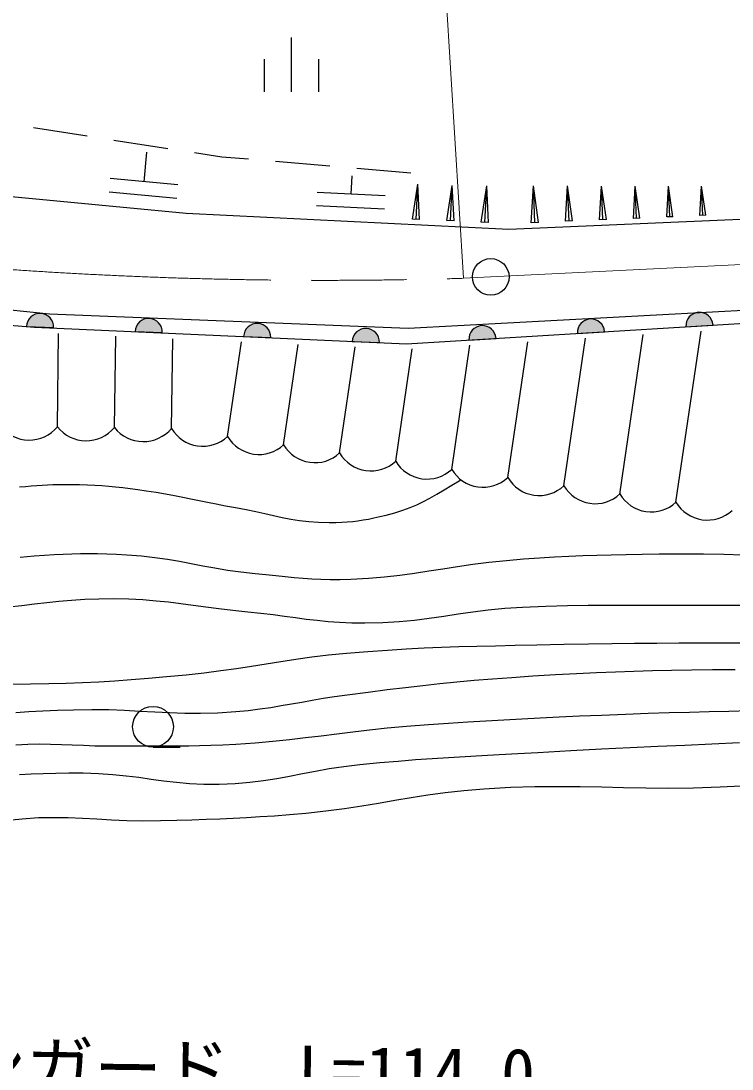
# Model space of a CAD drawing. Units: millimetres, scale not verified. Extents: x 40000 to 680000, y 20000 to 380000.
# Drawn here: x 158571 to 184736, y 241887 to 280474 of the extents above; entities that cross this region are included whole.
import ezdxf
from ezdxf.enums import TextEntityAlignment as Align

# ---------------------------------------------------------------- set-up
doc = ezdxf.new("R2010")
doc.units = ezdxf.units.MM
doc.header["$LTSCALE"] = 1000
doc.linetypes.add('CHAIN', pattern=[18.5, 12, -1.5, 3.5, -1.5])
for name, color, linetype, lineweight in [('M-BGD', 7, 'Continuous', 25), ('M-BGD-HTXT', 7, 'Continuous', 13), ('M-BMK', 2, 'CHAIN', 13), ('M-BMK-SRVR', 3, 'Continuous', 25), ('M-STR-HTXT', 7, 'Continuous', 13)]:
    doc.layers.add(name, color=color, linetype=linetype, lineweight=lineweight)
doc.styles.add('ＭＳ ゴシック', font='')
doc.styles.get('ＭＳ ゴシック').set_extended_font_data('MS Gothic')

msp = doc.modelspace()

# ---------------------------------------------------------------- hatches: boundary and pattern name
at = {"layer": 'M-BGD'}
for points in [[(184037, 269280, 0.41421), (183508, 269748, 0.41421), (183039, 269218)], [(159771, 269183, 0.41421), (159295, 269705, 0.41421), (158773, 269229)], [(163767, 268999, 0.41421), (163291, 269521, 0.41421), (162768, 269045)], [(167763, 268814, 0.41421), (167287, 269337, 0.41421), (166764, 268860)], [(180045, 269034, 0.41421), (179515, 269502, 0.41421), (179047, 268972)], [(171759, 268630, 0.41421), (171282, 269153, 0.41421), (170760, 268676)], [(176053, 268788, 1), (175054, 268726)]]:
    msp.add_hatch(color=256, dxfattribs=at).paths.add_polyline_path(points)

# ---------------------------------------------------------------- linework, layer by layer
for p, q in [((168529, 277862), (168529, 279862)), ((167529, 277862), (167529, 279062)), ((169529, 277862), (169529, 279062)), ((159030, 276550), (161006, 276244)), ((161994, 276091), (163971, 275784)), ((163103, 274553), (163205, 275639)), ((164959, 275631), (165967, 275474)), ((165967, 275474), (166943, 275392)), ((167940, 275308), (169933, 275140)), ((170721, 274102), (170754, 274770)), ((170929, 275056), (172922, 274888)), ((152106, 274586), (164652, 273403)), ((164347, 274436), (161858, 274671)), ((172983, 273175), (173177, 274463)), ((173113, 273169), (173177, 274463)), ((173242, 273162), (173177, 274463)), ((174247, 273125), (174441, 274413)), ((174376, 273119), (174441, 274413)), ((174506, 273112), (174441, 274413)), ((175511, 273062), (175713, 274409)), ((175646, 273056), (175713, 274409)), ((175781, 273049), (175713, 274409)), ((177349, 273047), (177426, 274404)), ((177484, 273053), (177426, 274404)), ((177619, 273058), (177426, 274404)), ((178612, 273101), (178687, 274401)), ((178742, 273106), (178687, 274401)), ((178871, 273112), (178687, 274401)), ((179865, 273154), (179936, 274397)), ((179988, 273159), (179936, 274397)), ((180112, 273164), (179936, 274397)), ((181106, 273207), (181173, 274393)), ((181224, 273212), (181173, 274393)), ((181342, 273217), (181173, 274393)), ((182335, 273259), (182400, 274389)), ((182448, 273264), (182400, 274389)), ((182561, 273268), (182400, 274389)), ((183554, 273311), (183616, 274386)), ((183661, 273315), (183616, 274386)), ((183768, 273320), (183616, 274386)), ((164301, 273938), (161812, 274173)), ((171969, 274040), (169472, 274164)), ((171944, 273540), (169447, 273665)), ((176521, 272812), (202372, 273910)), ((164652, 273403), (176521, 272812)), ((181342, 273217), (181106, 273207)), ((182561, 273268), (182335, 273259)), ((183768, 273320), (183554, 273311)), ((173242, 273162), (172983, 273175)), ((174506, 273112), (174247, 273125)), ((175781, 273049), (175511, 273062)), ((177619, 273058), (177349, 273047)), ((178871, 273112), (178612, 273101)), ((180112, 273164), (179865, 273154)), ((150437, 270650), (159617, 269693)), ((172824, 269158), (195043, 270369)), ((152173, 269739), (159072, 269204)), ((172758, 268584), (193309, 269851)), ((159617, 269693), (172824, 269158)), ((159072, 269204), (172758, 268584)), ((159912, 265532), (159958, 268964)), ((182674, 262756), (183597, 269057)), ((162011, 265503), (162056, 268869)), ((164110, 265475), (164154, 268774)), ((166172, 265173), (166683, 268660)), ((168235, 264871), (168776, 268565)), ((176486, 263662), (177218, 268663)), ((178548, 263360), (179344, 268794)), ((180611, 263058), (181471, 268925)), ((170298, 264569), (170869, 268471)), ((172360, 264267), (172966, 268401)), ((174423, 263965), (175092, 268532)), ((174431, 263385), (174759, 263583)), ((158520, 263319), (158742, 263340)), ((158742, 263340), (158951, 263358)), ((158951, 263358), (159152, 263374)), ((159152, 263374), (159348, 263388)), ((159348, 263388), (159544, 263398)), ((159544, 263398), (159745, 263406)), ((159745, 263406), (159955, 263410)), ((159955, 263410), (160178, 263412)), ((160178, 263412), (160419, 263410)), ((160419, 263410), (160730, 263404)), ((160730, 263404), (161018, 263395)), ((161018, 263395), (161289, 263383)), ((161289, 263383), (161549, 263367)), ((161549, 263367), (161802, 263347)), ((161802, 263347), (162055, 263322)), ((162055, 263322), (162314, 263294)), ((162314, 263294), (162583, 263261)), ((162583, 263261), (162869, 263223)), ((162869, 263223), (163178, 263180)), ((163178, 263180), (163550, 263125)), ((173870, 263050), (174138, 263208)), ((174138, 263208), (174431, 263385)), ((163550, 263125), (163893, 263067)), ((163893, 263067), (164215, 263008)), ((164215, 263008), (164523, 262947)), ((164523, 262947), (164824, 262885)), ((164824, 262885), (165125, 262822)), ((165125, 262822), (165432, 262758)), ((173140, 262665), (173380, 262780)), ((173380, 262780), (173621, 262908)), ((173621, 262908), (173870, 263050)), ((165432, 262758), (165754, 262692)), ((165754, 262692), (166096, 262626)), ((166096, 262626), (166466, 262559)), ((166466, 262559), (166852, 262487)), ((166852, 262487), (167210, 262412)), ((167210, 262412), (167546, 262337)), ((172333, 262371), (172625, 262462)), ((172625, 262462), (172891, 262559)), ((172891, 262559), (173140, 262665)), ((167546, 262337), (167868, 262263)), ((167868, 262263), (168183, 262194)), ((168183, 262194), (168498, 262133)), ((168498, 262133), (168822, 262081)), ((168822, 262081), (169161, 262041)), ((169161, 262041), (169523, 262016)), ((169523, 262016), (169915, 262008)), ((169915, 262008), (170152, 262011)), ((170152, 262011), (170372, 262019)), ((170372, 262019), (170579, 262031)), ((170579, 262031), (170777, 262049)), ((170777, 262049), (170970, 262072)), ((170970, 262072), (171162, 262102)), ((171162, 262102), (171358, 262137)), ((171358, 262137), (171561, 262179)), ((171561, 262179), (171776, 262228)), ((171776, 262228), (172007, 262284)), ((172007, 262284), (172333, 262371)), ((159790, 260833), (160124, 260849)), ((160124, 260849), (160445, 260860)), ((160445, 260860), (160759, 260865)), ((160759, 260865), (161072, 260866)), ((161072, 260866), (161393, 260862)), ((161393, 260862), (161728, 260852)), ((161728, 260852), (162083, 260838)), ((181424, 260843), (182056, 260854)), ((182056, 260854), (182905, 260861)), ((182905, 260861), (183691, 260856)), ((183691, 260856), (184431, 260839)), ((158539, 260738), (159052, 260785)), ((159052, 260785), (159435, 260811)), ((159435, 260811), (159790, 260833)), ((162083, 260838), (162467, 260819)), ((162467, 260819), (163001, 260780)), ((163001, 260780), (163495, 260725)), ((163495, 260725), (163957, 260658)), ((163957, 260658), (164399, 260582)), ((164399, 260582), (164831, 260501)), ((164831, 260501), (165262, 260417)), ((174634, 260391), (175194, 260471)), ((175194, 260471), (175790, 260546)), ((175790, 260546), (176435, 260612)), ((176435, 260612), (177065, 260666)), ((177065, 260666), (177649, 260709)), ((177649, 260709), (178199, 260744)), ((178199, 260744), (178726, 260771)), ((178726, 260771), (179242, 260792)), ((179242, 260792), (179759, 260808)), ((179759, 260808), (180287, 260821)), ((180287, 260821), (180838, 260832)), ((180838, 260832), (181424, 260843)), ((184431, 260839), (185140, 260816)), ((165262, 260417), (165704, 260335)), ((165704, 260335), (166166, 260257)), ((166166, 260257), (166658, 260187)), ((166658, 260187), (167192, 260129)), ((167192, 260129), (167586, 260091)), ((167586, 260091), (167952, 260054)), ((172515, 260072), (173051, 260145)), ((173051, 260145), (173575, 260225)), ((173575, 260225), (174098, 260307)), ((174098, 260307), (174634, 260391)), ((167952, 260054), (168296, 260019)), ((168296, 260019), (168626, 259986)), ((168626, 259986), (168949, 259958)), ((168949, 259958), (169272, 259935)), ((169272, 259935), (169602, 259919)), ((169602, 259919), (169947, 259911)), ((169947, 259911), (170314, 259912)), ((170314, 259912), (170709, 259922)), ((170709, 259922), (171356, 259958)), ((171356, 259958), (171954, 260009)), ((171954, 260009), (172515, 260072)), ((158121, 258902), (158603, 258959)), ((158603, 258959), (159065, 259015)), ((159065, 259015), (159517, 259068)), ((159517, 259068), (159970, 259115)), ((159970, 259115), (160432, 259154)), ((160432, 259154), (160916, 259184)), ((160916, 259184), (161430, 259202)), ((161430, 259202), (161986, 259205)), ((161986, 259205), (162543, 259194)), ((162543, 259194), (163057, 259168)), ((163057, 259168), (163541, 259130)), ((163541, 259130), (164004, 259083)), ((164004, 259083), (164456, 259029)), ((164456, 259029), (164907, 258969)), ((164907, 258969), (165369, 258907)), ((177023, 258895), (177887, 258929)), ((177887, 258929), (178687, 258951)), ((178687, 258951), (179440, 258965)), ((179440, 258965), (180162, 258971)), ((180162, 258971), (180868, 258971)), ((180868, 258971), (181574, 258969)), ((181574, 258969), (182296, 258965)), ((182296, 258965), (183049, 258961)), ((183049, 258961), (183850, 258960)), ((183850, 258960), (184714, 258964)), ((184714, 258964), (186145, 258974)), ((165369, 258907), (165851, 258843)), ((165851, 258843), (166364, 258781)), ((166364, 258781), (166918, 258723)), ((166918, 258723), (167402, 258671)), ((167402, 258671), (167851, 258617)), ((167851, 258617), (168272, 258562)), ((168272, 258562), (168676, 258507)), ((173597, 258485), (174127, 258563)), ((174127, 258563), (174657, 258644)), ((174657, 258644), (175200, 258723)), ((175200, 258723), (175767, 258795)), ((175767, 258795), (176370, 258854)), ((176370, 258854), (177023, 258895)), ((168676, 258507), (169071, 258455)), ((169071, 258455), (169466, 258408)), ((169466, 258408), (169870, 258368)), ((169870, 258368), (170293, 258337)), ((170293, 258337), (170743, 258316)), ((170743, 258316), (171229, 258309)), ((171229, 258309), (171883, 258322)), ((171883, 258322), (172487, 258359)), ((172487, 258359), (173054, 258415)), ((173054, 258415), (173597, 258485)), ((172746, 257356), (173402, 257390)), ((173402, 257390), (174045, 257416)), ((174045, 257416), (174688, 257438)), ((174688, 257438), (175346, 257456)), ((175346, 257456), (176032, 257472)), ((176032, 257472), (176762, 257489)), ((176762, 257489), (177549, 257507)), ((177549, 257507), (178541, 257529)), ((178541, 257529), (179460, 257546)), ((179460, 257546), (180325, 257558)), ((180325, 257558), (181153, 257566)), ((181153, 257566), (181964, 257571)), ((181964, 257571), (182774, 257574)), ((182774, 257574), (183602, 257576)), ((183602, 257576), (184467, 257576)), ((184467, 257576), (185386, 257576)), ((168690, 256979), (169268, 257058)), ((169268, 257058), (169883, 257131)), ((169883, 257131), (170548, 257196)), ((170548, 257196), (171333, 257261)), ((171333, 257261), (172061, 257314)), ((172061, 257314), (172746, 257356)), ((165930, 256554), (166507, 256637)), ((166507, 256637), (167059, 256723)), ((167059, 256723), (167598, 256810)), ((167598, 256810), (168138, 256896)), ((168138, 256896), (168690, 256979)), ((162022, 256179), (162627, 256223)), ((162627, 256223), (163258, 256274)), ((163258, 256274), (163928, 256334)), ((163928, 256334), (164650, 256403)), ((164650, 256403), (165315, 256475)), ((165315, 256475), (165930, 256554)), ((175253, 256200), (175923, 256255)), ((175923, 256255), (176635, 256307)), ((176635, 256307), (177405, 256358)), ((177405, 256358), (178241, 256408)), ((178241, 256408), (179016, 256451)), ((179016, 256451), (179745, 256486)), ((179745, 256486), (180444, 256514)), ((180444, 256514), (181128, 256537)), ((181128, 256537), (181812, 256556)), ((181812, 256556), (182511, 256570)), ((182511, 256570), (183241, 256582)), ((183241, 256582), (184017, 256592)), ((184017, 256592), (184855, 256600)), ((158201, 256058), (158927, 256065)), ((158927, 256065), (159599, 256077)), ((159599, 256077), (160232, 256093)), ((160232, 256093), (160838, 256115)), ((160838, 256115), (161430, 256144)), ((161430, 256144), (162022, 256179)), ((171341, 255766), (172051, 255855)), ((172051, 255855), (172718, 255936)), ((172718, 255936), (173358, 256010)), ((173358, 256010), (173984, 256078)), ((173984, 256078), (174611, 256141)), ((174611, 256141), (175253, 256200)), ((168902, 255400), (169286, 255469)), ((169286, 255469), (169687, 255538)), ((169687, 255538), (170114, 255605)), ((170114, 255605), (170576, 255668)), ((170576, 255668), (171341, 255766)), ((158865, 255046), (159376, 255073)), ((159376, 255073), (159919, 255096)), ((159919, 255096), (160505, 255117)), ((160505, 255117), (161176, 255127)), ((161176, 255127), (161798, 255119)), ((161798, 255119), (162383, 255097)), ((162383, 255097), (162943, 255068)), ((162943, 255068), (163491, 255037)), ((166472, 255048), (166936, 255092)), ((166936, 255092), (167365, 255145)), ((167365, 255145), (167767, 255203)), ((167767, 255203), (168151, 255266)), ((168151, 255266), (168527, 255332)), ((168527, 255332), (168902, 255400)), ((183896, 255049), (184624, 255067)), ((184624, 255067), (185368, 255086)), ((158376, 255016), (158865, 255046)), ((163491, 255037), (164039, 255009)), ((164039, 255009), (164599, 254990)), ((164599, 254990), (165183, 254987)), ((165183, 254987), (165803, 255004)), ((165803, 255004), (166472, 255048)), ((175010, 254668), (175682, 254711)), ((175682, 254711), (176341, 254749)), ((176341, 254749), (176999, 254785)), ((176999, 254785), (177672, 254819)), ((177672, 254819), (178375, 254851)), ((178375, 254851), (179123, 254885)), ((179123, 254885), (179930, 254919)), ((179930, 254919), (180821, 254954)), ((180821, 254954), (181647, 254984)), ((181647, 254984), (182423, 255008)), ((182423, 255008), (183168, 255030)), ((183168, 255030), (183896, 255049)), ((170194, 254234), (170781, 254307)), ((170781, 254307), (171396, 254377)), ((171396, 254377), (172049, 254444)), ((172049, 254444), (172756, 254505)), ((172756, 254505), (173561, 254566)), ((173561, 254566), (174307, 254620)), ((174307, 254620), (175010, 254668)), ((167186, 253898), (167841, 253955)), ((167841, 253955), (168456, 254019)), ((168456, 254019), (169044, 254088)), ((169044, 254088), (169619, 254160)), ((169619, 254160), (170194, 254234)), ((183997, 253860), (185013, 253905)), ((158377, 253823), (158829, 253847)), ((158829, 253847), (159254, 253856)), ((159254, 253856), (159661, 253852)), ((159661, 253852), (160061, 253841)), ((160061, 253841), (160460, 253825)), ((160460, 253825), (160869, 253807)), ((160869, 253807), (161295, 253791)), ((161295, 253791), (161748, 253782)), ((161748, 253782), (162237, 253781)), ((162237, 253781), (162714, 253784)), ((162714, 253784), (163156, 253785)), ((163156, 253785), (163571, 253784)), ((163430, 253739), (164430, 253739)), ((163571, 253784), (163970, 253784)), ((163970, 253784), (164359, 253785)), ((164359, 253785), (164748, 253788)), ((164748, 253788), (165146, 253795)), ((165146, 253795), (165562, 253807)), ((165562, 253807), (166003, 253825)), ((166003, 253825), (166479, 253850)), ((166479, 253850), (167186, 253898)), ((176852, 253505), (177589, 253547)), ((177589, 253547), (178805, 253614)), ((178805, 253614), (179933, 253673)), ((179933, 253673), (180993, 253725)), ((180993, 253725), (182009, 253772)), ((182009, 253772), (183003, 253817)), ((183003, 253817), (183997, 253860)), ((171036, 253098), (171771, 253168)), ((171771, 253168), (172452, 253228)), ((172452, 253228), (173093, 253279)), ((173093, 253279), (173708, 253323)), ((173708, 253323), (174309, 253362)), ((174309, 253362), (174911, 253398)), ((174911, 253398), (175527, 253433)), ((175527, 253433), (176169, 253468)), ((176169, 253468), (176852, 253505)), ((158522, 252727), (158951, 252755)), ((158951, 252755), (159391, 252774)), ((159391, 252774), (159849, 252785)), ((159849, 252785), (160336, 252789)), ((160336, 252789), (160862, 252788)), ((160862, 252788), (161425, 252772)), ((161425, 252772), (161946, 252737)), ((168453, 252675), (168925, 252767)), ((168925, 252767), (169409, 252860)), ((169409, 252860), (169914, 252950)), ((169914, 252950), (170453, 253030)), ((170453, 253030), (171036, 253098)), ((161946, 252737), (162436, 252686)), ((162436, 252686), (162904, 252627)), ((162904, 252627), (163362, 252563)), ((163362, 252563), (163820, 252501)), ((163820, 252501), (164289, 252446)), ((164289, 252446), (164778, 252403)), ((164778, 252403), (165299, 252377)), ((165299, 252377), (165863, 252374)), ((165863, 252374), (166448, 252398)), ((166448, 252398), (166989, 252444)), ((166989, 252444), (167496, 252509)), ((167496, 252509), (167980, 252587)), ((167980, 252587), (168453, 252675)), ((172924, 251886), (173538, 251984)), ((173538, 251984), (174179, 252072)), ((174179, 252072), (174863, 252148)), ((174863, 252148), (175604, 252208)), ((175604, 252208), (176579, 252261)), ((176579, 252261), (177483, 252287)), ((177483, 252287), (178334, 252294)), ((178334, 252294), (179150, 252287)), ((179150, 252287), (179948, 252271)), ((179948, 252271), (180746, 252253)), ((180746, 252253), (181562, 252239)), ((181562, 252239), (182414, 252234)), ((182414, 252234), (183319, 252245)), ((183319, 252245), (184295, 252277)), ((184295, 252277), (185336, 252330)), ((171114, 251577), (171726, 251680)), ((171726, 251680), (172325, 251784)), ((172325, 251784), (172924, 251886)), ((167373, 251179), (167896, 251215)), ((167896, 251215), (168452, 251259)), ((168452, 251259), (169051, 251311)), ((169051, 251311), (169790, 251389)), ((169790, 251389), (170473, 251479)), ((170473, 251479), (171114, 251577)), ((157980, 251036), (158618, 251105)), ((158618, 251105), (159212, 251142)), ((159212, 251142), (159772, 251153)), ((159772, 251153), (160309, 251144)), ((160309, 251144), (160836, 251122)), ((160836, 251122), (161363, 251093)), ((161363, 251093), (161902, 251063)), ((161902, 251063), (162464, 251040)), ((162464, 251040), (163061, 251028)), ((163061, 251028), (163705, 251036)), ((163705, 251036), (164306, 251052)), ((164306, 251052), (164864, 251068)), ((164864, 251068), (165388, 251085)), ((165388, 251085), (165890, 251103)), ((165890, 251103), (166381, 251124)), ((166381, 251124), (166871, 251149)), ((166871, 251149), (167373, 251179))]:
    msp.add_line(p, q, dxfattribs=at)
for points in [[(184037, 269280, 0.41421), (183508, 269748, 0.41421), (183039, 269218)], [(159771, 269183, 0.41421), (159295, 269705, 0.41421), (158773, 269229)], [(163767, 268999, 0.41421), (163291, 269521, 0.41421), (162768, 269045)], [(167763, 268814, 0.41421), (167287, 269337, 0.41421), (166764, 268860)], [(180045, 269034, 0.41421), (179515, 269502, 0.41421), (179047, 268972)], [(171759, 268630, 0.41421), (171282, 269153, 0.41421), (170760, 268676)], [(176053, 268788, 1), (175054, 268726)]]:
    msp.add_lwpolyline(points, format="xyb", close=True, dxfattribs=at)
msp.add_circle((163430, 254489), 750, dxfattribs=at)
for centre, radius, start, end in [((158874, 266397), 1352, 218.286, 320.1759), ((160973, 266369), 1352, 218.286, 320.1759), ((163072, 266341), 1352, 218.286, 320.1759), ((165262, 266152), 1336, 210.4143, 312.9196), ((167325, 265850), 1336, 210.4143, 312.9196), ((169388, 265548), 1336, 210.4143, 312.9196), ((171450, 265245), 1336, 210.4143, 312.9196), ((173513, 264943), 1336, 210.4143, 312.9196), ((175576, 264641), 1336, 210.4143, 312.9196), ((177638, 264339), 1336, 210.4143, 312.9196), ((179701, 264037), 1336, 210.4143, 312.9196), ((181764, 263735), 1336, 210.4143, 312.9196), ((183826, 263433), 1336, 210.4143, 312.9196)]:
    msp.add_arc(centre, radius, start, end, dxfattribs=at)
at = {"layer": 'M-BGD-HTXT'}
msp.add_line((174861, 271001), (172981, 301190), dxfattribs=at)
at = {"layer": 'M-BMK'}
msp.add_line((174861, 271001), (193177, 271907), dxfattribs=at)
msp.add_arc((169772, 440177), 169253, 258.99385, 271.72287, dxfattribs=at)
at = {"layer": 'M-BMK-SRVR'}
msp.add_circle((175858, 271050), 674, dxfattribs=at)

# ---------------------------------------------------------------- texts
at = {"layer": 'M-STR-HTXT', "style": 'ＭＳ ゴシック'}
msp.add_text('ストンガード\u3000L=114.0', height=1833, rotation=359.262, dxfattribs=at).set_placement((151238, 240597), align=Align.BOTTOM_LEFT)

doc.saveas('drawing.dxf')
